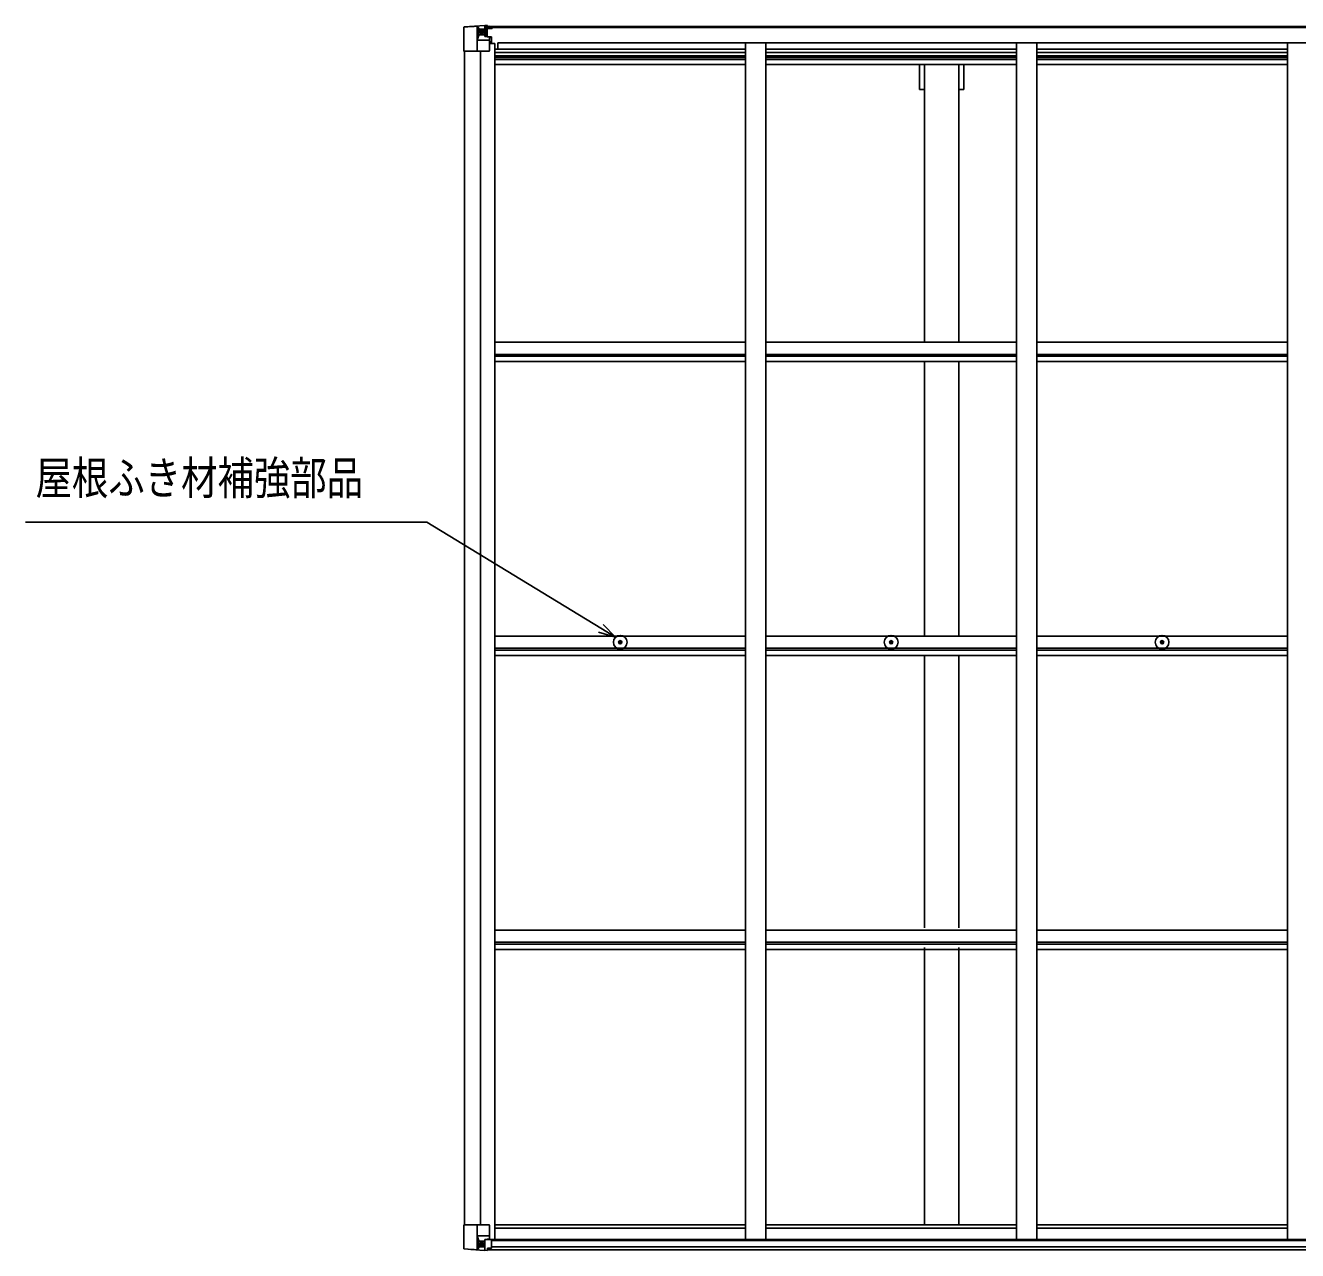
# Model space of a CAD drawing. Units: millimetres, scale not verified. Extents: x -10512 to 10512, y -7425 to 7425.
# Drawn here: x -4438 to -1292, y 799 to 3830 of the extents above; entities that cross this region are included whole.
import ezdxf
from ezdxf.enums import TextEntityAlignment as Align

# ---------------------------------------------------------------- set-up
doc = ezdxf.new("R2010")
doc.units = ezdxf.units.MM
doc.header["$LTSCALE"] = 40
for name, color, linetype in [('0-4_YKK_13', 4, 'Continuous'), ('0-5_YKK_A1', 4, 'Continuous'), ('0-6_YKK_D', 6, 'Continuous')]:
    doc.layers.add(name, color=color, linetype=linetype)
doc.styles.add('ＭＳ ゴシック', font='')
doc.styles.get('ＭＳ ゴシック').set_extended_font_data('MS Gothic')

msp = doc.modelspace()

# ---------------------------------------------------------------- linework, layer by layer
at = {"layer": '0-4_YKK_13'}
for p, q in [((-3354.45, 3824.88), (-3354.45, 3824.84)), ((-3353.51, 3825.89), (-3353.51, 3825.89)), ((-3353.51, 3825.84), (-3353.51, 3825.88)), ((-3314.54, 3828.35), (-3352.46, 3825.8)), ((-3321.6, 3826.91), (-3321.61, 3826.84)), ((-3321.61, 3766.25), (-3321.61, 3826.84)), ((-3317.64, 3823.46), (-3320.37, 3827.13)), ((-3316.78, 3819.95), (-3314.45, 3820.01)), ((-3316.78, 3806.48), (-3316.78, 3819.95)), ((-3302.45, 3829.14), (-3314.45, 3828.35)), ((-3314.45, 3820.01), (-3302.45, 3820.01)), ((-3308.97, 3812.81), (-3308.97, 3811.85)), ((-3303.45, 3820.01), (-3302.45, 3820.01)), ((-3295.95, 3829.65), (-3302.45, 3829.25)), ((-3302.45, 3803.16), (-3302.45, 3829.25)), ((-3302.45, 3828.37), (-3295.95, 3828.77)), ((-3300.95, 3823.55), (-3302.45, 3823.55)), ((-3300.95, 3820.01), (-3302.45, 3820.01)), ((-3295.95, 3827.84), (-3300.95, 3827.75)), ((-3300.45, 3823.19), (-3300.95, 3823.19)), ((-3296.95, 3818.25), (-3300.95, 3818.25)), ((-3296.95, 3810.05), (-3300.95, 3810.05)), ((-3300.84, 3821.88), (-3296.95, 3821.88)), ((-3300.45, 3824.21), (-3300.45, 3822.26)), ((-3292.45, 3824.21), (-3300.45, 3824.21)), ((-3292.45, 3824.19), (-3300.45, 3824.19)), ((-3290.45, 3822.34), (-3300.45, 3822.26)), ((-3300.45, 3822.09), (-3300.45, 3822.26)), ((-3300.45, 3822.26), (-3300.45, 3822.26)), ((-3296.95, 3802.15), (-3296.95, 3822.12)), ((-3295.95, 3828.77), (-3295.95, 3829.65)), ((-3295.95, 3828.25), (-3295.95, 3828.77)), ((-3295.95, 3828.25), (-3295.95, 3827.84)), ((-3295.95, 3827.84), (-3295.95, 3827.02)), ((-3290.95, 3827.45), (-3290.95, 3827.02)), ((-3290.65, 3827.45), (-3290.95, 3827.45)), ((-3290.65, 3827.45), (-3288.96, 3827.02)), ((-3290.45, 3823.95), (-3285.45, 3823.95)), ((-3290.45, 3822.34), (-3290.45, 3823.95)), ((-3285.45, 3824.88), (-3285.45, 3823.95)), ((-3285.45, 3823.95), (-3284.45, 3823.95)), ((-3284.45, 3823.95), (-3284.45, 3824.88)), ((-3284.45, 3823.95), (-3284.45, 3822.39)), ((-3284.45, 3822.27), (-3284.45, 3822.39)), ((-3321.06, 3793.13), (-3316.92, 3805.22)), ((-3321.06, 3793.13), (-3314.45, 3792.92)), ((-3314.45, 3806.45), (-3316.78, 3806.48)), ((-3314.45, 3806.45), (-3302.45, 3806.45)), ((-3314.45, 3806.45), (-3314.45, 3806.45)), ((-3314.45, 3792.92), (-3290.45, 3792.92)), ((-3300.95, 3806.45), (-3302.45, 3806.45)), ((-3301.62, 3802.9), (-3291.28, 3801.24)), ((-3301.62, 3802.26), (-3301.62, 3802.9)), ((-3291.28, 3800.61), (-3301.62, 3802.26)), ((-3291.28, 3801.24), (-3291.28, 3800.61)), ((-3291, 3801.17), (-3286.95, 3801.13)), ((-3290.45, 3767.25), (-3290.45, 3800.35)), ((-3285.95, 3789.25), (-3290.45, 3789.25)), ((-3285.95, 3801.12), (-3286.95, 3801.13)), ((-3286.95, 3799.4), (-3285.95, 3799.4)), ((-3285.95, 3784.91), (-3285.95, 3801.12)), ((-3321.61, 3766.25), (-3291.45, 3766.25)), ((-2969.71, 2304.32), (-2968.6, 2304.34)), ((-2969.71, 2303.32), (-2968.6, 2303.3)), ((-2968.6, 2304.34), (-2968.09, 2304.44)), ((-2968.6, 2303.3), (-2968.09, 2303.2)), ((-2967.99, 2304.96), (-2968.09, 2304.44)), ((-2967.99, 2302.68), (-2968.09, 2303.2)), ((-2967.97, 2306.06), (-2967.99, 2304.96)), ((-2967.97, 2301.57), (-2967.99, 2302.68)), ((-2966.97, 2306.06), (-2966.95, 2304.96)), ((-2966.97, 2301.57), (-2966.95, 2302.68)), ((-2966.95, 2304.96), (-2966.85, 2304.44)), ((-2966.95, 2302.68), (-2966.85, 2303.2)), ((-2966.33, 2304.34), (-2966.85, 2304.44)), ((-2966.33, 2303.3), (-2966.85, 2303.2)), ((-2965.22, 2304.32), (-2966.33, 2304.34)), ((-2965.22, 2303.32), (-2966.33, 2303.3)), ((-2299.71, 2304.32), (-2298.6, 2304.34)), ((-2299.71, 2303.32), (-2298.6, 2303.3)), ((-2298.6, 2304.34), (-2298.09, 2304.44)), ((-2298.6, 2303.3), (-2298.09, 2303.2)), ((-2297.99, 2304.96), (-2298.09, 2304.44)), ((-2297.99, 2302.68), (-2298.09, 2303.2)), ((-2297.97, 2306.06), (-2297.99, 2304.96)), ((-2297.97, 2301.57), (-2297.99, 2302.68)), ((-2296.97, 2306.06), (-2296.95, 2304.96)), ((-2296.97, 2301.57), (-2296.95, 2302.68)), ((-2296.95, 2304.96), (-2296.85, 2304.44)), ((-2296.95, 2302.68), (-2296.85, 2303.2)), ((-2296.33, 2304.34), (-2296.85, 2304.44)), ((-2296.33, 2303.3), (-2296.85, 2303.2)), ((-2295.22, 2304.32), (-2296.33, 2304.34)), ((-2295.22, 2303.32), (-2296.33, 2303.3)), ((-1629.71, 2304.32), (-1628.6, 2304.34)), ((-1629.71, 2303.32), (-1628.6, 2303.3)), ((-1628.6, 2304.34), (-1628.09, 2304.44)), ((-1628.6, 2303.3), (-1628.09, 2303.2)), ((-1627.99, 2304.96), (-1628.09, 2304.44)), ((-1627.99, 2302.68), (-1628.09, 2303.2)), ((-1627.97, 2306.06), (-1627.99, 2304.96)), ((-1627.97, 2301.57), (-1627.99, 2302.68)), ((-1626.97, 2306.06), (-1626.95, 2304.96)), ((-1626.97, 2301.57), (-1626.95, 2302.68)), ((-1626.95, 2304.96), (-1626.85, 2304.44)), ((-1626.95, 2302.68), (-1626.85, 2303.2)), ((-1626.33, 2304.34), (-1626.85, 2304.44)), ((-1626.33, 2303.3), (-1626.85, 2303.2)), ((-1625.22, 2304.32), (-1626.33, 2304.34)), ((-1625.22, 2303.32), (-1626.33, 2303.3)), ((-3354.45, 862.28), (-3291.45, 862.28)), ((-3354.45, 803.9), (-3354.45, 862.28)), ((-3321.61, 862.28), (-3321.61, 801.69)), ((-3290.45, 861.28), (-3290.45, 828.18)), ((-3321.06, 835.39), (-3314.45, 835.61)), ((-3321.06, 835.39), (-3316.92, 823.31)), ((-3314.45, 822.08), (-3316.78, 822.05)), ((-3316.78, 822.05), (-3316.78, 808.57)), ((-3314.45, 835.61), (-3290.45, 835.61)), ((-3314.45, 822.08), (-3314.45, 822.08)), ((-3302.45, 822.08), (-3314.45, 822.08)), ((-3302.45, 826.06), (-3295.95, 826.06)), ((-3302.45, 826.06), (-3302.45, 799.28)), ((-3291.28, 827.92), (-3301.62, 826.27)), ((-3301.62, 826.27), (-3301.62, 826.06)), ((-3298.93, 826.06), (-3291.28, 827.29)), ((-3295.95, 826.06), (-3286.95, 826.03)), ((-3291.28, 827.29), (-3291.28, 827.92)), ((-3285.95, 825.12), (-3285.95, 804.97)), ((-3353.51, 802.94), (-3353.51, 802.89)), ((-3314.54, 800.18), (-3352.46, 802.98)), ((-3321.6, 801.62), (-3321.61, 801.69)), ((-3317.64, 805.07), (-3320.37, 801.4)), ((-3316.78, 808.57), (-3314.45, 808.52)), ((-3314.45, 808.52), (-3302.45, 808.52)), ((-3302.45, 799.39), (-3314.45, 800.17)), ((-3309.93, 815.72), (-3309.93, 816.68)), ((-3295.95, 798.88), (-3295.95, 804.82)), ((-3286.95, 804.25), (-3295.95, 804.2))]:
    msp.add_line(p, q, dxfattribs=at)
for points in [[(-3354.45, 3824.84), (-3354.45, 3766.25), (-3321.61, 3766.25)], [(-3353.51, 3825.89), (-3314.45, 3828.52), (-3302.45, 3829.25)], [(-3310.89, 3813.77), (-3311.85, 3813.77), (-3311.85, 3814.73), (-3310.89, 3814.73)], [(-3309.93, 3815.69), (-3309.93, 3816.65), (-3308.97, 3816.65), (-3308.97, 3815.69)], [(-3308.97, 3811.85), (-3309.93, 3811.85), (-3309.93, 3812.81)], [(-3308.01, 3814.73), (-3307.05, 3814.73), (-3307.05, 3813.77), (-3308.01, 3813.77)], [(-3295.95, 3828.25), (-3300.95, 3828.25), (-3300.95, 3802.79)], [(-3300.45, 3823.19), (-3292.45, 3823.19), (-3292.45, 3824.88)], [(-3285.45, 3822.22), (-3300.45, 3822.09), (-3300.45, 3822.09)], [(-3290.45, 3822.34), (-3290.45, 3822.33), (-3284.45, 3822.39)], [(-3286.95, 3801.13), (-3286.95, 3799.4), (-3290.45, 3799.38)], [(-3353.51, 802.89), (-3314.45, 800.01), (-3295.95, 798.88)], [(-3310.89, 813.8), (-3311.85, 813.8), (-3311.85, 814.76), (-3310.89, 814.76)], [(-3309.93, 816.68), (-3308.97, 816.68), (-3308.97, 815.72)], [(-3308.97, 812.84), (-3308.97, 811.88), (-3309.93, 811.88), (-3309.93, 812.84)], [(-3308.01, 814.76), (-3307.05, 814.76), (-3307.05, 813.8), (-3308.01, 813.8)], [(-3285.95, 804.97), (-3285.96, 804.86), (-3295.95, 804.82)]]:
    msp.add_lwpolyline(points, dxfattribs=at)
for centre, radius in [((-3309.45, 3814.25), 5.3), ((-2967.47, 2303.82), 17), ((-2967.47, 2303.82), 4), ((-2297.47, 2303.82), 17), ((-2297.47, 2303.82), 4), ((-1627.47, 2303.82), 17), ((-1627.47, 2303.82), 4), ((-3309.45, 814.28), 5.3)]:
    msp.add_circle(centre, radius, dxfattribs=at)
for centre, radius, start, end in [((-3353.45, 3824.89), 1, 93.50017, 180.00079), ((-3353.45, 3824.88), 0.999, 93.4424, 179.95083), ((-3353.45, 3824.84), 0.999, 93.4424, 179.95083), ((-3839.87, 11224.66), 7414.9, 273.76893, 274.01132), ((-3320.32, 3826.96), 1.28, 131.17831, 182.45895), ((-3310.89, 3815.69), 0.96, 270, 0), ((-3310.89, 3812.81), 0.96, 0, 90), ((-3308.01, 3815.69), 0.96, 180, 270), ((-3308.01, 3812.81), 0.96, 90, 180), ((-3300.45, 3824.71), 0.5, 179.99802, 269.99691), ((-3300.45, 3824.69), 0.5, 180.00109, 270.00109), ((-3300.45, 3821.76), 0.5, 90.52895, 180.04464), ((-3300.44, 3821.58), 0.513, 91.88028, 181.04707), ((-3285.31, 3829.91), 7.69, 268.96999, 276.43426), ((-3301.51, 3803.83), 0.937, 182.32209, 263.26766), ((-3301.51, 3803.19), 0.937, 182.32209, 263.26766), ((-3291.39, 3800.31), 0.937, 2.32209, 83.26766), ((-3291.39, 3799.68), 0.937, 2.32209, 83.26766), ((-3291.45, 3767.25), 1, 270, 0), ((-2967.47, 2303.82), 2.3, 167.44414, 192.55586), ((-2967.47, 2303.82), 2.3, 77.44414, 102.55586), ((-2967.47, 2303.82), 2.3, 257.44414, 282.55586), ((-2967.47, 2303.82), 2.3, 347.44414, 12.55586), ((-2297.47, 2303.82), 2.3, 167.44414, 192.55586), ((-2297.47, 2303.82), 2.3, 77.44414, 102.55586), ((-2297.47, 2303.82), 2.3, 257.44414, 282.55586), ((-2297.47, 2303.82), 2.3, 347.44414, 12.55586), ((-1627.47, 2303.82), 2.3, 167.44414, 192.55586), ((-1627.47, 2303.82), 2.3, 77.44414, 102.55586), ((-1627.47, 2303.82), 2.3, 257.44414, 282.55586), ((-1627.47, 2303.82), 2.3, 347.44414, 12.55586), ((-3291.45, 861.28), 1, 0, 90), ((-3301.51, 825.34), 0.937, 96.73234, 129.06602), ((-3291.39, 828.85), 0.937, 276.73234, 357.67791), ((-3291.39, 828.22), 0.937, 276.73234, 357.67791), ((-3353.45, 803.94), 0.999, 180.04917, 266.5576), ((-3353.45, 803.9), 0.999, 180.04917, 266.5576), ((-3353.45, 803.89), 1, 179.99921, 266.49983), ((-3899.22, -6600.24), 7423.38, 85.53388, 85.77613), ((-3320.32, 801.57), 1.28, 177.54105, 228.82169), ((-3310.89, 815.72), 0.96, 270, 0), ((-3310.89, 812.84), 0.96, 0, 90), ((-3308.01, 815.72), 0.96, 180, 270), ((-3308.01, 812.84), 0.96, 90, 180)]:
    msp.add_arc(centre, radius, start, end, dxfattribs=at)
for centre, major_axis, ratio, start_param, end_param in [((-3152.51, 3838.2), (201, 12.36), 0.060933, 3.1373463, 3.1378449), ((-3351.51, 3825.96), (2, 0.12), 0.060933, 3.1378449, 4.2119296), ((-3321.32, 3824.94), (-0.02, 3), 0.466854, 5.5234897, 6.1575023), ((-3319.65, 3819.87), (0.03, 5), 0.573921, 4.7320603, 5.5159136), ((-3396.2, 3820.01), (81.75, 0), 0.061163, 0, 0.0007725), ((-3320.34, 3795.48), (0.85, 2.32), 0.403757, 2.3087461, 3.2744049), ((-3318.19, 3806.5), (0, 3), 0.468246, 4.2703918, 4.7058971), ((-3320.34, 833.05), (0.85, -2.32), 0.403757, 3.0087805, 3.9744392), ((-3318.19, 822.02), (0, -3), 0.468246, 1.5772882, 2.0127935), ((-3286.95, 825.12), (1, -0.021), 0.906239, 0.0187047, 1.589501), ((-3351.51, 802.82), (2, -0.12), 0.060933, 2.0712557, 3.1453404), ((-3152.51, 790.58), (201, -12.36), 0.060933, 3.1453404, 3.145839), ((-3321.32, 803.58), (-0.02, -3), 0.466854, 0.125683, 0.7596956), ((-3319.65, 808.65), (0.03, -5), 0.573921, 0.7672717, 1.551125), ((-3396.2, 808.52), (81.75, 0), 0.061163, 6.2824128, 6.2831853), ((-3286.95, 804.96), (1, 0.012), 0.707053, 4.7036637, 6.124411)]:
    msp.add_ellipse(centre, major_axis=major_axis, ratio=ratio, start_param=start_param, end_param=end_param, dxfattribs=at)
at = {"layer": '0-5_YKK_A1'}
for p, q in [((-3300.95, 3827.02), (2056.05, 3827.02)), ((-3300.95, 3824.88), (2056.05, 3824.88)), ((-3277.45, 3784.91), (-3290.45, 3784.91)), ((-3277.45, 3784.91), (-3277.45, 826.26)), ((-3269.95, 3771.22), (-3269.95, 3786.74)), ((-3269.95, 3786.74), (2025.05, 3786.74)), ((-2657.45, 3786.72), (-2657.45, 825.47)), ((-2607.45, 3786.72), (-2607.45, 825.47)), ((-1987.45, 3786.72), (-1987.45, 825.47)), ((-1937.45, 3786.72), (-1937.45, 825.47)), ((-1317.45, 3786.72), (-1317.45, 825.47)), ((-3352.45, 3766.25), (-3352.45, 862.28)), ((-3312.75, 3766.25), (-3312.75, 862.28)), ((-3277.45, 3771.22), (-2657.45, 3771.22)), ((-3277.45, 3762.83), (-2657.45, 3762.83)), ((-3277.45, 3754.63), (-2657.45, 3754.63)), ((-3277.45, 3750.7), (-2657.45, 3750.7)), ((-3277.45, 3745.62), (-2657.45, 3745.62)), ((-2607.45, 3771.22), (-1987.45, 3771.22)), ((-2607.45, 3762.83), (-1987.45, 3762.83)), ((-2607.45, 3754.63), (-1987.45, 3754.63)), ((-2607.45, 3750.7), (-1987.45, 3750.7)), ((-2607.45, 3745.62), (-1987.45, 3745.62)), ((-1937.45, 3771.22), (-1317.45, 3771.22)), ((-1937.45, 3762.83), (-1317.45, 3762.83)), ((-1937.45, 3754.63), (-1317.45, 3754.63)), ((-1937.45, 3750.7), (-1317.45, 3750.7)), ((-1937.45, 3745.62), (-1317.45, 3745.62)), ((-3277.45, 3732.61), (-2657.45, 3732.61)), ((-2607.45, 3732.61), (-1987.45, 3732.61)), ((-2227.45, 3671.02), (-2227.45, 3731.42)), ((-2214.95, 3044.47), (-2214.95, 3731.42)), ((-2129.95, 3044.47), (-2129.95, 3731.42)), ((-2117.45, 3671.02), (-2117.45, 3731.42)), ((-1937.45, 3732.61), (-1317.45, 3732.61)), ((-2227.45, 3671.02), (-2214.95, 3671.02)), ((-2129.95, 3671.02), (-2117.45, 3671.02)), ((-3277.45, 3045.71), (-2657.48, 3045.71)), ((-2607.45, 3045.71), (-1987.48, 3045.71)), ((-1937.45, 3045.71), (-1317.48, 3045.71)), ((-3277.45, 3015.97), (-2657.48, 3015.97)), ((-3277.45, 3011.42), (-2657.48, 3011.42)), ((-3277.45, 2998.41), (-2657.48, 2998.41)), ((-2607.45, 3015.97), (-1987.48, 3015.97)), ((-2607.45, 3011.42), (-1987.48, 3011.42)), ((-2607.45, 2998.41), (-1987.48, 2998.41)), ((-2214.95, 2996.1), (-2214.95, 2321.31)), ((-2129.95, 2996.1), (-2129.95, 2321.31)), ((-1937.45, 3015.97), (-1317.48, 3015.97)), ((-1937.45, 3011.42), (-1317.48, 3011.42)), ((-1937.45, 2998.41), (-1317.48, 2998.41)), ((-3277.45, 2318.46), (-2657.48, 2318.46)), ((-2607.45, 2318.46), (-1987.48, 2318.46)), ((-1937.45, 2318.46), (-1317.48, 2318.46)), ((-3277.45, 2288.73), (-2657.48, 2288.73)), ((-3277.45, 2284.18), (-2657.48, 2284.18)), ((-3277.45, 2271.17), (-2657.48, 2271.17)), ((-2607.45, 2288.73), (-1987.48, 2288.73)), ((-2607.45, 2284.18), (-1987.48, 2284.18)), ((-2607.45, 2271.17), (-1987.48, 2271.17)), ((-2214.95, 1597.34), (-2214.95, 2272.95)), ((-2129.95, 1597.34), (-2129.95, 2272.95)), ((-1937.45, 2288.73), (-1317.48, 2288.73)), ((-1937.45, 2284.18), (-1317.48, 2284.18)), ((-1937.45, 2271.17), (-1317.48, 2271.17)), ((-3277.45, 1591.22), (-2657.48, 1591.22)), ((-2607.45, 1591.22), (-1987.48, 1591.22)), ((-1937.45, 1591.22), (-1317.48, 1591.22)), ((-3277.45, 1561.48), (-2657.48, 1561.48)), ((-3277.45, 1556.94), (-2657.48, 1556.94)), ((-3277.45, 1543.93), (-2657.48, 1543.93)), ((-2607.45, 1561.48), (-1987.48, 1561.48)), ((-2607.45, 1556.94), (-1987.48, 1556.94)), ((-2607.45, 1543.93), (-1987.48, 1543.93)), ((-2214.95, 863.23), (-2214.95, 1548.98)), ((-2129.95, 863.23), (-2129.95, 1548.98)), ((-1937.45, 1561.48), (-1317.48, 1561.48)), ((-1937.45, 1556.94), (-1317.48, 1556.94)), ((-1937.45, 1543.93), (-1317.48, 1543.93)), ((-3277.45, 862.43), (-2657.45, 862.43)), ((-3277.45, 854.08), (-2657.45, 854.08)), ((-2607.45, 862.43), (-1987.45, 862.43)), ((-2607.45, 854.08), (-1987.45, 854.08)), ((-1937.45, 862.43), (-1317.45, 862.43)), ((-1937.45, 854.08), (-1317.45, 854.08)), ((-3297.71, 826.26), (2052.81, 826.26)), ((-3285.95, 823.99), (2041.05, 823.99)), ((-3295.95, 800.48), (2051.05, 800.48)), ((-3285.95, 808.38), (2041.05, 808.38))]:
    msp.add_line(p, q, dxfattribs=at)
at = {"layer": '0-6_YKK_D'}
for points in [[(-2979.29, 2316.03), (-3015.57, 2338.18), (-3446, 2601), (-4438.4, 2601)], [(-3021.5, 2328.46), (-2979.29, 2316.03), (-3009.63, 2347.9)]]:
    msp.add_lwpolyline(points, dxfattribs=at)

# ---------------------------------------------------------------- texts
at = {"layer": '0-6_YKK_D', "style": 'ＭＳ ゴシック', "width": 0.8}
msp.add_text('屋根ふき材補強部品', height=82.48, dxfattribs=at).set_placement((-4413.43, 2644.42), align=Align.BOTTOM_LEFT)

doc.saveas('drawing.dxf')
